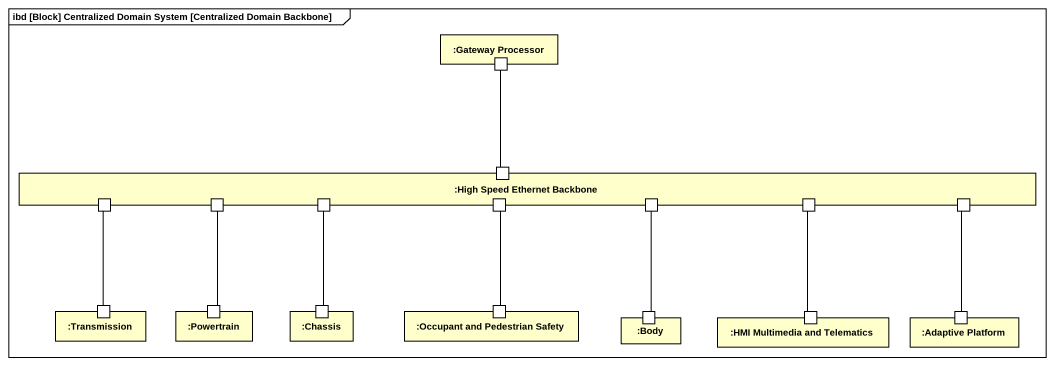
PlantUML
@startuml
mainframe ibd [Block] Centralized Domain System [Centralized Domain Backbone]
rectangle ":Gateway Processor" as Gateway_Processor {
  port " " as port1
}
rectangle ":High Speed Ethernet Backbone" as High_Speed_Ethernet_Backbone {
  port " " as port2
  port " " as port3
  port " " as port4
  port " " as port5
  port " " as port6
  port " " as port7
  port " " as port8
  port " " as port9
}
rectangle ":Transmission" as Transmission {
  port " " as port10
}
rectangle ":Powertrain" as Powertrain {
  port " " as port11
}
rectangle ":Chassis" as Chassis {
  port " " as port12
}
rectangle ":Occupant and Pedestrian Safety" as Occupant_and_Pedestrian {
  port " " as port13
}
rectangle ":Body" as Body {
  port " " as port14
}
rectangle ":HMI Multimedia and Telematics" as HMI_Multimedia_and {
  port " " as port15
}
rectangle ":Adaptive Platform" as Adaptive_Platform {
  port " " as port16
}
port2 -up- port1
port3 -- port10
port4 -- port11
port8 -- port15
port12 -up- port5
port13 -up- port6
Body -up- port7
port16 -up- port9
@enduml
